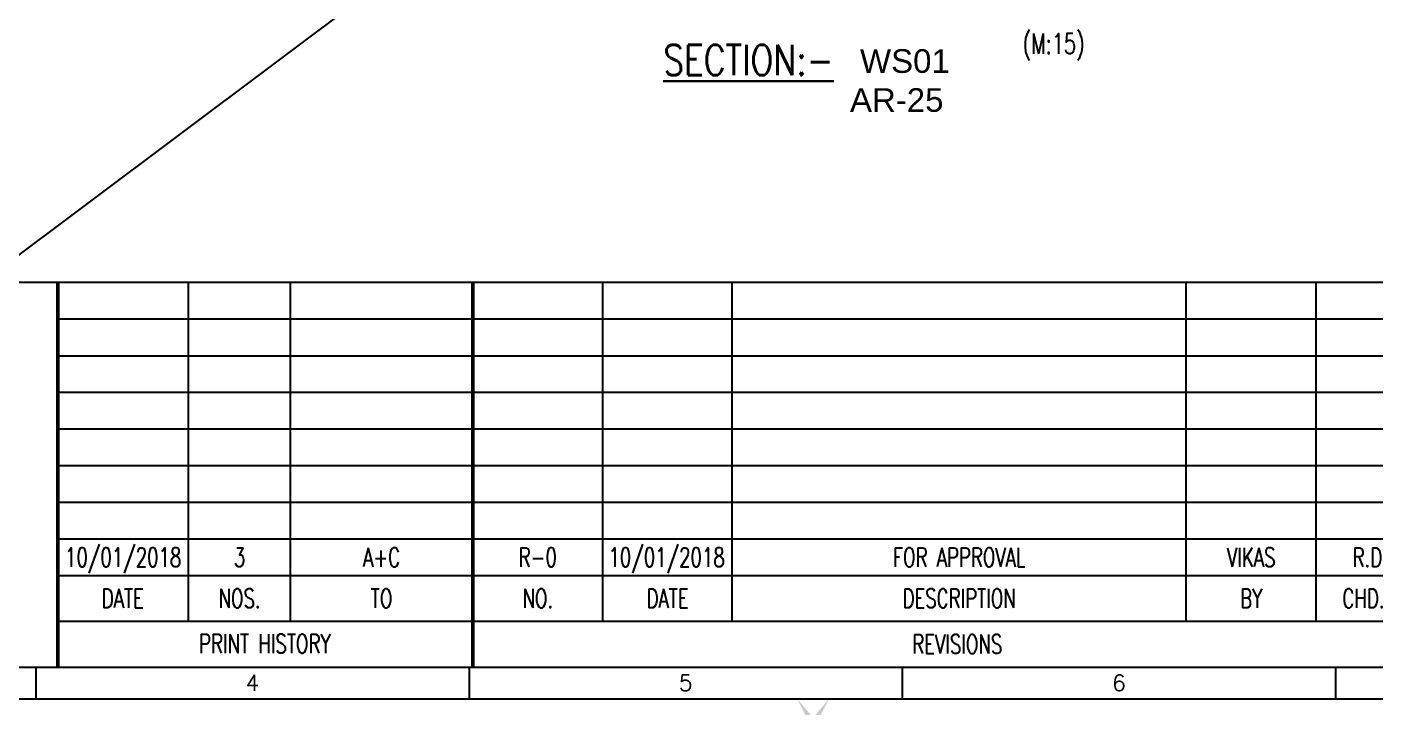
# Model space of a CAD drawing. Header units: millimetres. Extents: x 2659630 to 6742168, y -2425387 to -732288.
# Drawn here: x 2895474 to 2915484, y -955983 to -945896 of the extents above; entities that cross this region are included whole.
import ezdxf
from ezdxf.enums import TextEntityAlignment as Align

# ---------------------------------------------------------------- set-up
doc = ezdxf.new("R2010")
doc.units = ezdxf.units.MM
doc.layers.add('G-ANNO-SYMB', color=111, linetype='Continuous', lineweight=9)
doc.layers.add('TEXT', color=150, linetype='Continuous', lineweight=25)
for name, color, linetype in [('PNA', 8, 'Continuous'), ('S-COLUMN HATCH', 8, 'Continuous'), ('S-DIM-1', 5, 'Continuous'), ('S-TITIL', 6, 'Continuous'), ('TEXT (SHEET)', 4, 'Continuous')]:
    doc.layers.add(name, color=color, linetype=linetype)
doc.styles.add('Arial_1', font='arial.ttf', dxfattribs={"height": 98.353293})
doc.styles.add('ROMANS', font='r.shx', dxfattribs={"width": 0.7})

# ---------------------------------------------------------------- blocks, each defined once
blk = doc.blocks.new('FOLDER')
at = {"layer": 'PNA'}
for points in [[(-1250, 2500), (0, 0), (0, 1000)], [(1250, 2500), (0, 0), (0, 1000)]]:
    blk.add_solid(points, dxfattribs=at)
blk = doc.blocks.new('A1_SHEET.')
at = {"color": 1}
for p, q in [((828.5, 71.9), (17.5, 71.9)), ((216.12, 25.64), (435.51, 25.64)), ((216.12, 18.44), (434.78, 18.44))]:
    blk.add_line(p, q, dxfattribs=at)
for p, q in [((236.89, 18.44), (236.89, 71.9)), ((252.98, 18.44), (252.98, 71.9)), ((302.31, 18.44), (302.31, 71.9)), ((322.73, 18.44), (322.73, 71.9)), ((394.39, 18.44), (394.39, 71.9)), ((414.95, 18.44), (414.95, 71.9))]:
    blk.add_line(p, q)
at = {"color": 5, "linetype": 'ByBlock', "lineweight": -2}
for p, q in [((216.24, 66.12), (434.78, 66.12)), ((216.24, 60.33), (434.78, 60.33)), ((216.24, 54.55), (434.78, 54.55)), ((216.24, 48.77), (434.78, 48.77)), ((216.24, 42.98), (434.78, 42.98)), ((216.24, 37.2), (434.78, 37.2)), ((216.24, 31.42), (434.78, 31.42))]:
    blk.add_line(p, q, dxfattribs=at)
at = {"color": 1, "const_width": 0.575}
for points in [[(216.24, 11.33), (216.24, 71.9)], [(281.75, 11.33), (281.75, 71.9)]]:
    blk.add_lwpolyline(points, dxfattribs=at)
at = {"layer": 'PNA'}
for p, q in [((212.75, 11.2), (212.75, 6.2)), ((281.17, 11.2), (281.17, 6.2)), ((349.58, 11.2), (349.58, 6.2)), ((418, 11.2), (418, 6.2))]:
    blk.add_line(p, q, dxfattribs=at)
at = {"layer": 'PNA', "color": 1}
for points in [[(7.5, 6.2), (833.5, 6.2), (833.5, 587.8), (7.5, 587.8)], [(17.5, 11.2), (828.5, 11.2), (828.5, 582.8), (17.5, 582.8)]]:
    blk.add_lwpolyline(points, close=True, dxfattribs=at)
at = {"layer": 'PNA', "xscale": 0.0020000000043068, "yscale": 0.0020000000043068, "zscale": 0.0020000000043068}
blk.add_blockref('FOLDER', (335.5, 1.2), dxfattribs=at)
at = {"layer": 'PNA', "style": 'ROMANS'}
for s, p in [('4', (246.97, 8.7)), ('5', (315.38, 8.7)), ('6', (383.8, 8.7))]:
    blk.add_text(s, height=2.5, dxfattribs=at).set_placement(p, align=Align.MIDDLE)
at = {"layer": 'TEXT (SHEET)', "color": 4, "style": 'ROMANS', "width": 0.7}
for s, p in [('DATE', (226.5, 22.04)), ('NOS.', (244.93, 22.04)), ('TO', (267.36, 22.04)), ('NO.', (292.03, 22.04)), ('DATE', (312.52, 22.04)), ('DESCRIPTION', (358.56, 22.04)), ('BY', (404.67, 22.04)), ('CHD. BY', (424.87, 22.04)), ('PRINT HISTORY', (248.93, 14.89)), ('REVISIONS', (358.27, 14.82))]:
    blk.add_text(s, height=3, dxfattribs=at).set_placement(p, align=Align.MIDDLE_CENTER)

msp = doc.modelspace()

# ---------------------------------------------------------------- linework, layer by layer
at = {"layer": 'S-COLUMN HATCH', "ltscale": 2500}
msp.add_line((2966474.009, -896011.393), (2869024.823, -968991.897), dxfattribs=at)

# ---------------------------------------------------------------- block references
at = {"xscale": 94.00879904875153, "yscale": 94.00879904875153, "zscale": 94.00879904875153}
msp.add_blockref('A1_SHEET.', (2875603.059, -956443.07), dxfattribs=at)

# ---------------------------------------------------------------- texts
at = {"layer": 'G-ANNO-SYMB', "char_height": 350.5449, "attachment_point": 2, "line_spacing_factor": 0.938532, "style": 'Arial_1'}
for s, insert, width in [('WS01', (2908505.314, -946225.691), 325.02824), ('AR-25', (2908384.093, -946803.886), 1714.95161)]:
    msp.add_mtext(s, dxfattribs=dict(at, insert=insert, width=width))
at = {"layer": 'S-DIM-1', "color": 4, "ltscale": 2500, "insert": (2910712.144, -946192.154), "char_height": 300, "attachment_point": 5, "rotation": 359.9999954, "style": 'ROMANS'}
msp.add_mtext('{\\A1;(M:15)}', dxfattribs=at)
msp.add_mtext('{\\A1;(M:15)}', dxfattribs=at)
msp.add_mtext('{\\A1;(M:15)}', dxfattribs=at)
at = {"layer": 'S-TITIL', "lineweight": 30, "style": 'ROMANS', "width": 0.8}
msp.add_text('%%USECTION:-', height=450, dxfattribs=at).set_placement((2904918.144, -946610.906))
msp.add_text('%%USECTION:-', height=450, dxfattribs=at).set_placement((2904918.144, -946610.906))
at = {"layer": 'TEXT', "color": 2, "style": 'ROMANS', "width": 0.7}
for s, height, p in [('10/01/2018', 282.0264, (2896901.863, -953761.297)), ('3', 282.026, (2898628.913, -953761.297)), ('3', 282.026, (2898628.913, -953761.297)), ('A+C', 282.0264, (2900737.501, -953761.297)), ('A+C', 282.0264, (2900737.501, -953761.297)), ('R-0', 282.0264, (2903056.175, -953761.297)), ('R-0', 282.0264, (2903056.175, -953761.297)), ('10/01/2018', 282.0264, (2904967.995, -953761.297)), ('FOR APPROVAL', 282.0264, (2909311.058, -953761.297)), ('VIKAS', 282.0264, (2913645.912, -953761.297)), ('R.D.D.', 282.0264, (2915544.459, -953763.671)), ('R.D.D.', 282.0264, (2915544.459, -953763.671))]:
    msp.add_text(s, height=height, dxfattribs=at).set_placement(p, align=Align.MIDDLE_CENTER)

doc.saveas('drawing.dxf')
